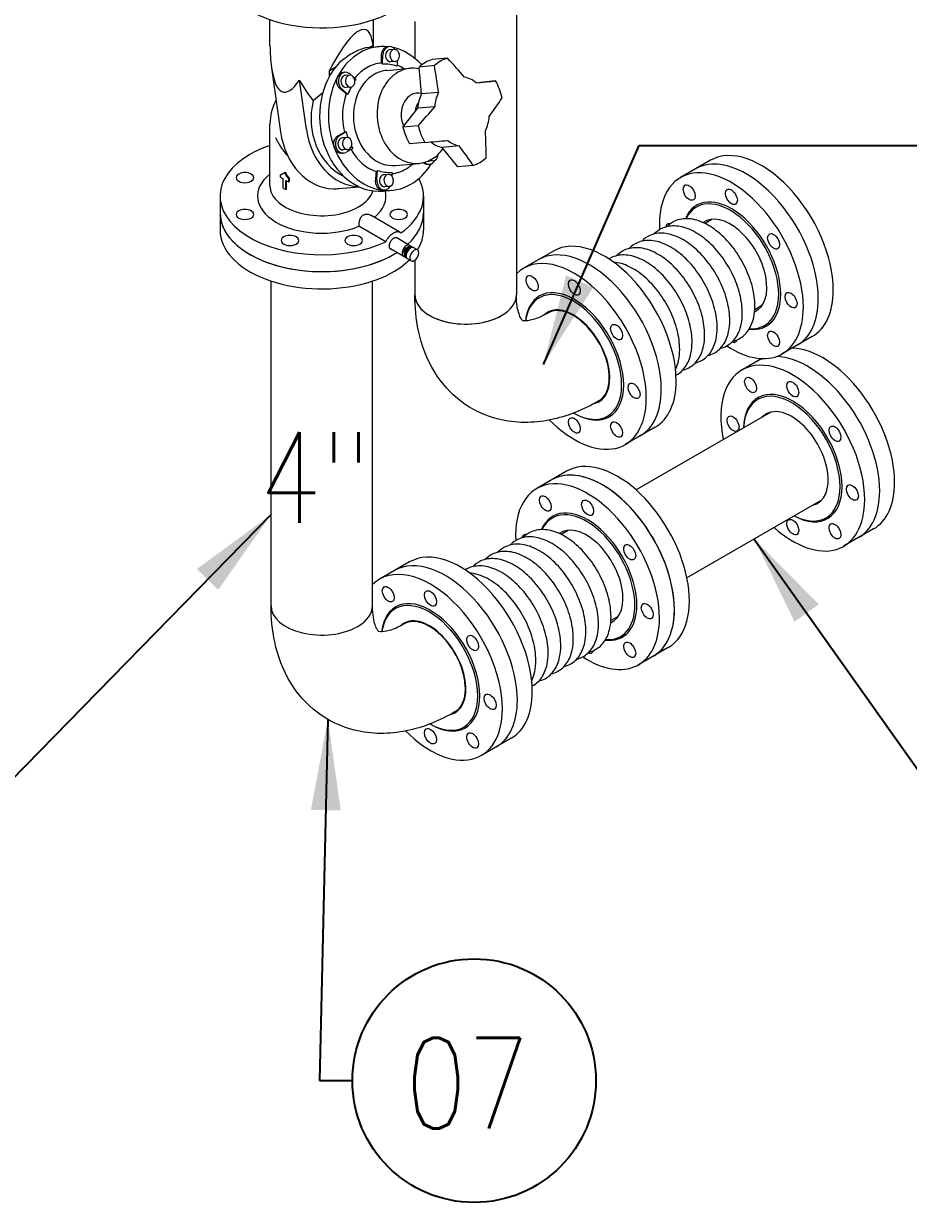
# Model space of a CAD drawing. Header units: millimetres. Extents: x -312439 to 477422, y -331570 to 212570.
# Drawn here: x 353392 to 354612, y 155207 to 156832 of the extents above; entities that cross this region are included whole.
import ezdxf

# ---------------------------------------------------------------- set-up
doc = ezdxf.new("R2010")
doc.units = ezdxf.units.MM
doc.layers.add('ARCONDTEXTO', color=4, linetype='Continuous')
doc.layers.add('TEXTO FORMATO', color=4, linetype='Continuous')
doc.styles.add('ROMAND', font='ROMAND.SHX')
doc.styles.add('ROMANS', font='romans.shx', dxfattribs={"height": 187.5})
doc.dimstyles.new('1-50 (MILIMETRO)', dxfattribs={"dimscale": 0, "dimtxt": 125, "dimasz": 125, "dimexe": 100, "dimexo": 100, "dimgap": 50, "dimtad": 0, "dimdec": 0, "dimzin": 0, "dimdsep": 46, "dimtxsty": 'ROMAND', "dimcen": -390, "dimclrd": 1, "dimclre": 1, "dimclrt": 3, "dimadec": 0, "dimazin": 0, "dimtfac": 1, "dimtdec": 0, "dimtix": 1, "dimtmove": 2, "dimatfit": 2, "dimfxl": 1, "dimtvp": 1, "dimtolj": 1, "dimtzin": 0, "dimarcsym": 0})

msp = doc.modelspace()

# ---------------------------------------------------------------- linework, layer by layer
at = {"color": 5, "linetype": 'Continuous', "lineweight": 0, "extrusion": (4.44089e-16, 0.816497, 0.57735)}
for p, q in [((354071.787, 157268.475), (354071.787, 156457.942)), ((353732.081, 156800.972), (353732.081, 156837.057)), ((353874.864, 156799.359), (353874.864, 156837.057)), ((353931.798, 156834.535), (353931.798, 156783.846)), ((353868.925, 156798.815), (353874.085, 156801.794)), ((353870.196, 156798.942), (353882.453, 156800.037)), ((353874.085, 156799.289), (353874.085, 156801.794)), ((353887.068, 156775.618), (353887.687, 156788.61)), ((353896.614, 156800.007), (353894.28, 156799.798)), ((353903.256, 156796.12), (353897.01, 156795.562)), ((353813.991, 156767.099), (353822.746, 156772.154)), ((353904.73, 156779.613), (353898.485, 156779.055)), ((353907.557, 156780.739), (353907.189, 156773.016)), ((353958.642, 156773.716), (353937.591, 156771.836)), ((353940.955, 156734.776), (353937.591, 156771.836)), ((353976.671, 156784.125), (353955.62, 156782.245)), ((353734.318, 156770.769), (353746.681, 156682.341)), ((353813.991, 156759.083), (353813.991, 156767.099)), ((353835.315, 156764.616), (353833.191, 156764.426)), ((353841.957, 156760.729), (353835.712, 156760.171)), ((353842.002, 156762.233), (353843.924, 156760.53)), ((353848.129, 156756.8), (353850.631, 156754.582)), ((353893.254, 156767.212), (353925.797, 156770.118)), ((353782.28, 156685.52), (353772.768, 156753.553)), ((353839.525, 156733.95), (353830.896, 156741.602)), ((353843.431, 156744.222), (353837.186, 156743.664)), ((354016.262, 156750.187), (354022.094, 156750.722)), ((354043.145, 156752.602), (354022.094, 156750.722)), ((353964.407, 156736.871), (353940.955, 156734.776)), ((353915.433, 156689.141), (353935.659, 156715.013)), ((353959.112, 156717.108), (353935.659, 156715.013)), ((353732.081, 156608.106), (353732.081, 156693.149)), ((353936.484, 156691.021), (353915.433, 156689.141)), ((353827.835, 156677.428), (353837.084, 156682.768)), ((353837.851, 156674.623), (353831.605, 156674.065)), ((353839.325, 156658.115), (353833.08, 156657.558)), ((353846.098, 156659.534), (353836.85, 156654.194)), ((353945.498, 156667.787), (353924.448, 156665.907)), ((353993.012, 156663.146), (353969.559, 156661.052)), ((353990.922, 156634.384), (353969.559, 156661.052)), ((353833.477, 156653.113), (353831.541, 156652.94)), ((353957.817, 156642.791), (353951.571, 156642.233)), ((354339.271, 156643.262), (354298.048, 156619.462)), ((353752.091, 156626.387), (353752.993, 156626.907)), ((353879.475, 156616.397), (353880.094, 156629.388)), ((353900.215, 156626.786), (353899.976, 156621.777)), ((353904.958, 156636.169), (353937.501, 156639.075)), ((353945.281, 156640.171), (353944.969, 156640.447)), ((353951.968, 156637.789), (353949.844, 156637.599)), ((354011.973, 156636.264), (353990.922, 156634.384)), ((353746.767, 156623.317), (353747.674, 156623.841)), ((353746.767, 156620.027), (353746.767, 156623.317)), ((353750.432, 156605.14), (353750.432, 156617.586)), ((353753.803, 156603.194), (353753.803, 156615.639)), ((353754.705, 156603.714), (353754.705, 156615.16)), ((353758.035, 156616.811), (353758.942, 156617.335)), ((353758.035, 156613.522), (353758.035, 156616.811)), ((353758.035, 156613.522), (353758.942, 156614.045)), ((353758.942, 156614.045), (353758.942, 156617.335)), ((353895.043, 156623.907), (353888.798, 156623.349)), ((353663.239, 156594.054), (353663.239, 156547.042)), ((353753.803, 156603.194), (353754.705, 156603.714)), ((353826.909, 156604.367), (353854.753, 156606.854)), ((353887.889, 156600.854), (353900.146, 156601.949)), ((353890.669, 156602.398), (353888.336, 156602.189)), ((353896.518, 156607.4), (353890.272, 156606.842)), ((353943.706, 156594.054), (353943.706, 156547.042)), ((353911.154, 156544.374), (353872.496, 156566.693)), ((354341.733, 156561.952), (354331.766, 156556.198)), ((353891.597, 156531.074), (353854.761, 156552.341)), ((353924.577, 156526.099), (353906.903, 156536.303)), ((353915.845, 156510.973), (353898.17, 156521.178)), ((353919.76, 156512.551), (353919.76, 156511.614)), ((353925.169, 156521.919), (353925.98, 156522.387)), ((353928.119, 156523.907), (353927.218, 156524.427)), ((353935.427, 156519.909), (353930.378, 156522.823)), ((354122.764, 156518.262), (354081.542, 156494.462)), ((353919.514, 156509.002), (353918.613, 156509.522)), ((353926.63, 156504.673), (353921.582, 156507.587)), ((353931.798, 156505.608), (353931.798, 156457.942)), ((353733.478, 156029.442), (353733.478, 156476.884)), ((353873.467, 156029.442), (353873.467, 156476.884)), ((354410.318, 156443.158), (354400.352, 156437.404)), ((354479.504, 156400.371), (354438.281, 156376.571)), ((354409.926, 156370.055), (354382.651, 156354.308)), ((354150.755, 156295.038), (354151.658, 156294.517)), ((354422.444, 156296.177), (354236.829, 156189.012)), ((354262.998, 156275.371), (354221.775, 156251.571)), ((354580.261, 156264.443), (354579.696, 156264.769)), ((354579.835, 156264.411), (354580.261, 156264.443)), ((354580.261, 156264.443), (354580.261, 156263.305)), ((354140.951, 156214.762), (354099.728, 156190.962)), ((354492.438, 156174.944), (354306.823, 156067.779)), ((354143.413, 156133.452), (354133.447, 156127.698)), ((354564.107, 156135.217), (354522.884, 156111.417)), ((353924.445, 156089.762), (353883.222, 156065.962)), ((354211.999, 156014.658), (354202.032, 156008.904)), ((354281.184, 155971.871), (354239.961, 155948.071)), ((353952.436, 155866.538), (353953.338, 155866.017)), ((354064.678, 155846.871), (354023.455, 155823.071))]:
    msp.add_line(p, q, dxfattribs=at)
at = {"color": 5, "linetype": 'Continuous', "lineweight": 0}
msp.add_arc((353803.473, 156693.149), 71.391, 151.937168, 180, dxfattribs=at)
for centre, major_axis, ratio, start_param, end_param in [((353803.473, 156906.743), (140.233, 0), 0.57735027, 3.14159265, 5.39189999), ((353803.473, 156633.055), (60.176, 190.253), 0.20190622, 0.21725938, 0.85478426), ((353803.473, 156633.055), (60.176, 190.253), 0.20190622, 5.8629198, 6.50044468), ((353803.473, 156729.58), (-46.463, 131.96), 0.41075435, 0.86214009, 1.11311563), ((353891.299, 156700.993), (8.846, -99.044), 0.78867513, 3.49247206, 4.01607084), ((353819.97, 156694.622), (62.833, 101.162), 0.40254267, 0.64488071, 0.88999505), ((353819.97, 156694.622), (62.833, 101.162), 0.40254267, 0.39976638, 0.64488071), ((353891.299, 156700.993), (8.846, -99.044), 0.78867513, 2.98035042, 3.49247206), ((353879.043, 156699.898), (8.846, -99.044), 0.78867513, 3.14159265, 3.24735773), ((353897.748, 156787.309), (1.134, -12.698), 0.78867513, 2.25514987, 4.53966962), ((353897.748, 156787.309), (-0.737, 8.254), 0.78867513, 0.35087941, 3.14159265), ((353897.748, 156787.309), (-0.737, 8.254), 0.78867513, 0, 0.35087941), ((353903.993, 156787.866), (-0.737, 8.254), 0.78867513, 0.35087941, 3.49247206), ((353903.993, 156787.866), (-0.737, 8.254), 0.78867513, 3.49247206, 6.63406472), ((353891.299, 156700.993), (8.846, -99.044), 0.78867513, 2.33889999, 2.89501868), ((353879.043, 156699.898), (8.846, -99.044), 0.78867513, 3.7375864, 6.28318531), ((353892.527, 156701.103), (6.808, -76.223), 0.78867513, 3.13624359, 3.49247206), ((353893.641, 156701.202), (6.646, -74.41), 0.78867513, 2.79738554, 3.14036104), ((353892.527, 156701.103), (6.808, -76.223), 0.78867513, 2.60529105, 2.78295009), ((353931.649, 156704.597), (5.852, -65.521), 0.78867513, 2.91008503, 3.49247206), ((353973.271, 156708.314), (6.805, -76.188), 0.78867513, 3.32502399, 3.65992014), ((353994.322, 156710.195), (-6.805, 76.188), 0.78867513, 0.35087941, 0.51832749), ((353687.539, 156682.725), (-41.738, 455.48), 0.61480915, 4.7750799, 4.85691043), ((353994.322, 156710.195), (-6.805, 76.188), 0.78867513, 0.18343133, 0.35087941), ((353737.74, 156711.708), (-360.346, 281.7), 0.47025443, 4.31111475, 4.39294528), ((353803.473, 156993.875), (53.231, 256.437), 0.18551729, 2.66323065, 3.53846828), ((353891.299, 156700.993), (8.846, -99.044), 0.78867513, 4.01607084, 5.06326839), ((353836.449, 156751.918), (1.134, -12.698), 0.78867513, 2.44527451, 5.58686717), ((353836.449, 156751.918), (0.737, -8.254), 0.78867513, 3.49247206, 6.28318531), ((353836.449, 156751.918), (0.737, -8.254), 0.78867513, 3.14159265, 3.49247206), ((353842.694, 156752.476), (0.737, -8.254), 0.78867513, 3.49247206, 6.63406472), ((353842.694, 156752.476), (0.737, -8.254), 0.78867513, 0.35087941, 3.49247206), ((353899.106, 156701.69), (5.852, -65.521), 0.78867513, 3.49247206, 6.28318531), ((353892.527, 156701.103), (6.808, -76.223), 0.78867513, 3.49247206, 3.83662805), ((353931.649, 156704.597), (5.852, -65.521), 0.78867513, 3.49247206, 6.63406472), ((353899.106, 156701.69), (5.852, -65.521), 0.78867513, 3.14159265, 3.49247206), ((353996.724, 156710.409), (-4.253, 47.617), 0.78867513, 5.62527737, 6.07205574), ((353803.473, 156824.511), (-46.463, 131.96), 0.41075435, 1.98835326, 2.26754973), ((353893.641, 156701.202), (6.646, -74.41), 0.78867513, 4.02586758, 4.18755859), ((353893.641, 156701.202), (6.646, -74.41), 0.78867513, 3.84458309, 3.87989113), ((353713.793, 156723.064), (455.516, 41.342), 0.00111499, 5.4386381, 5.52046863), ((353994.322, 156710.195), (-6.805, 76.188), 0.78867513, 5.06326839, 5.23071647), ((353994.322, 156710.195), (-6.805, 76.188), 0.78867513, 4.89582031, 5.06326839), ((353852.734, 156697.548), (7.202, -80.632), 0.78867513, 4.29303072, 5.86280787), ((353892.527, 156701.103), (6.808, -76.223), 0.78867513, 4.18344114, 4.89589809), ((353937.36, 156705.107), (2.756, -30.856), 0.78867513, 3.49247206, 5.14020289), ((353937.36, 156705.107), (2.756, -30.856), 0.78867513, 2.88421594, 3.49247206), ((353950.631, 156706.292), (2.098, -23.491), 0.78867513, 3.8637936, 4.46046304), ((353973.271, 156708.314), (4.253, -47.617), 0.78867513, 4.05448104, 4.50125942), ((353996.724, 156710.409), (-4.253, 47.617), 0.78867513, 0.91288839, 1.35966676), ((353738.893, 156658.372), (356.976, 285.958), 0.39604584, 5.31415768, 5.39598821), ((353695.521, 156712.515), (356.976, 285.958), 0.39604584, 5.10411779, 5.18594832), ((353994.322, 156710.195), (-6.805, 76.188), 0.78867513, 1.75422766, 1.92167574), ((353996.724, 156710.409), (-4.253, 47.617), 0.78867513, 4.05448104, 4.50125942), ((353817.135, 156694.369), (8.052, -90.155), 0.78867513, 4.77554356, 6.19954672), ((353852.734, 156697.548), (8.052, -90.155), 0.78867513, 4.77554356, 6.18845813), ((353832.343, 156665.811), (-1.134, 12.698), 0.78867513, 0.35087941, 3.49247206), ((353832.343, 156665.811), (0.737, -8.254), 0.78867513, 3.14159265, 3.49247206), ((353838.588, 156666.369), (0.737, -8.254), 0.78867513, 3.49247206, 6.63406472), ((353838.588, 156666.369), (0.737, -8.254), 0.78867513, 0.35087941, 3.49247206), ((353893.641, 156701.202), (6.646, -74.41), 0.78867513, 4.89178064, 5.00784831), ((353973.271, 156708.314), (6.805, -76.188), 0.78867513, 4.89582031, 5.23071647), ((353994.322, 156710.195), (-6.805, 76.188), 0.78867513, 1.92167574, 2.08912382), ((353746.875, 156688.162), (41.738, -455.48), 0.61480915, 1.42344736, 1.50527789), ((353803.473, 156594.054), (140.233, 0), 0.57735027, 2.10492458, 2.35619449), ((353891.299, 156700.993), (8.846, -99.044), 0.78867513, 5.06326839, 6.11046594), ((353832.343, 156665.811), (0.737, -8.254), 0.78867513, 3.49247206, 6.28318531), ((353892.527, 156701.103), (6.808, -76.223), 0.78867513, 5.23710515, 5.94309564), ((353893.641, 156701.202), (6.646, -74.41), 0.78867513, 5.18764953, 5.23475614), ((353720.622, 156647.823), (455.516, 41.342), 0.00111499, 5.22859821, 5.31042874), ((353973.271, 156708.314), (4.253, -47.617), 0.78867513, 5.62700023, 6.07205574), ((353931.649, 156704.597), (5.852, -65.521), 0.78867513, 0.35087941, 0.74178752), ((353996.724, 156710.409), (-4.253, 47.617), 0.78867513, 2.48368471, 2.93046309), ((353696.675, 156659.179), (-360.346, 281.7), 0.47025443, 4.10107486, 4.18290539), ((354409.387, 156521.817), (70.117, -121.446), 0.57735027, 0.78539816, 3.14159265), ((353803.473, 156594.054), (140.233, 0), 0.57735027, 2.35619449, 5.39189999), ((353950.834, 156650.487), (-1.134, 12.698), 0.78867513, 2.44527451, 4.02803544), ((353950.834, 156650.487), (-0.737, 8.254), 0.78867513, 2.93120014, 3.14159265), ((353957.079, 156651.044), (-0.737, 8.254), 0.78867513, 2.50826404, 3.49247206), ((353957.079, 156651.044), (-0.737, 8.254), 0.78867513, 3.49247206, 4.6519615), ((353994.322, 156710.195), (-6.805, 76.188), 0.78867513, 3.49247206, 3.65992014), ((354388.776, 156509.917), (70.117, -121.446), 0.57735027, 0.78539816, 3.14159265), ((353697.47, 156619.404), (-12.111, 0), 0.57735027, 2.35619449, 5.49778714), ((353803.473, 156656.052), (72.666, 41.926), 0.00028422, 3.81698569, 3.92685556), ((353803.473, 156656.052), (71.391, 41.191), 0.00028422, 3.8150161, 3.92685607), ((353803.473, 156656.055), (-51.391, 88.954), 0.57753972, 1.57066085, 1.68053106), ((353803.473, 156656.055), (-50.49, 87.393), 0.57753972, 1.57066136, 1.6825017), ((353893.641, 156701.202), (6.646, -74.41), 0.78867513, 5.93897819, 6.28195369), ((353892.527, 156701.103), (6.808, -76.223), 0.78867513, 0.01320384, 0.35087941), ((353892.527, 156701.103), (6.808, -76.223), 0.78867513, 0.35087941, 0.53630161), ((353891.299, 156700.993), (8.846, -99.044), 0.78867513, 0.35087941, 0.81818173), ((353994.322, 156710.195), (-6.805, 76.188), 0.78867513, 3.32502399, 3.49247206), ((354368.165, 156498.017), (70.117, -121.446), 0.57735027, 0.78539816, 3.9923619), ((353697.47, 156619.404), (-12.111, 0), 0.57735027, 5.49778714, 8.6393798), ((353803.473, 156594.054), (88.602, 0), 0.57735027, 2.50774616, 5.32971885), ((353803.473, 156646.262), (-72.666, 0), 0.57735027, 0.67555703, 0.75258659), ((353803.473, 156646.262), (-72.666, 0), 0.57735027, 0.81820974, 0.8952971), ((353889.535, 156615.096), (-1.134, 12.698), 0.78867513, 1.39807696, 4.02803544), ((353889.535, 156615.096), (0.737, -8.254), 0.78867513, 3.49247206, 6.28318531), ((353891.299, 156700.993), (8.846, -99.044), 0.78867513, 6.11046594, 6.63406472), ((353889.535, 156615.096), (0.737, -8.254), 0.78867513, 3.14159265, 3.49247206), ((353895.781, 156615.653), (0.737, -8.254), 0.78867513, 3.49247206, 6.63406472), ((353895.781, 156615.653), (0.737, -8.254), 0.78867513, 0.35087941, 3.49247206), ((353803.473, 156594.054), (140.233, 0), 0.57735027, 5.6036743, 6.58518867), ((353803.473, 156608.106), (71.391, 0), 0.57735027, 3.14159265, 5.49778714), ((353803.473, 156633.817), (-72.666, 0), 0.57735027, 0.75258659, 0.81820974), ((353803.473, 156608.106), (71.391, 0), 0.57735027, 5.49778714, 6.11465983), ((353803.473, 156594.054), (88.602, 0), 0.57735027, 5.67130388, 6.42238341), ((354368.165, 156498.017), (48.071, -83.262), 0.57735027, 0.78539816, 3.55968323), ((354366.779, 156497.217), (47.091, -81.565), 0.57735027, 0.78539816, 3.52200324), ((353803.473, 156570.842), (-140.233, 0), 0.57735027, 0, 1.96273642), ((353803.473, 156570.842), (140.233, 0), 0.57735027, 3.14159265, 5.49778714), ((353697.47, 156568.704), (-12.111, 0), 0.57735027, 5.49778714, 8.6393798), ((353697.47, 156568.704), (-12.111, 0), 0.57735027, 2.35619449, 5.49778714), ((353909.475, 156568.704), (-12.111, 0), 0.57735027, 5.49778714, 8.6393798), ((353909.475, 156568.704), (-12.111, 0), 0.57735027, 2.35619449, 5.49778714), ((353803.473, 156570.842), (-140.233, 0), 0.57735027, 2.57789119, 3.14159265), ((353803.473, 156570.842), (140.233, 0), 0.57735027, 5.71948385, 6.28318531), ((354366.779, 156497.217), (35.518, -61.518), 0.57735027, 6.2237155, 9.48424777), ((353803.473, 156547.042), (140.233, 0), 0.57735027, 3.14159265, 5.10432908), ((353803.473, 156547.042), (140.233, 0), 0.57735027, 5.94045556, 6.28318531), ((354285.892, 156545.517), (5.818, -10.076), 0.57735027, 2.60384907, 3.80810869), ((353759.565, 156532.853), (-12.111, 0), 0.57735027, 5.49778714, 8.6393798), ((353759.565, 156532.853), (-12.111, 0), 0.57735027, 2.35619449, 5.49778714), ((353847.38, 156532.853), (-12.111, 0), 0.57735027, 5.49778714, 8.6393798), ((353847.38, 156532.853), (-12.111, 0), 0.57735027, 2.35619449, 5.49778714), ((354192.881, 156396.817), (70.117, -121.446), 0.57735027, 0.78539816, 3.14159265), ((353803.473, 156570.842), (-140.233, 0), 0.57735027, 1.96273642, 2.39995971), ((353803.473, 156570.842), (140.233, 0), 0.57735027, 5.49778714, 5.54155236), ((353920.211, 156518.536), (4.366, 7.563), 0.57735027, 0.78539816, 3.48116086), ((353922.915, 156516.975), (4.303, 7.452), 0.57735027, 0.78539816, 3.14159265), ((353920.211, 156518.536), (2.55, 4.416), 0.57735027, 0.78539816, 2.79397022), ((353923.817, 156516.454), (4.303, 7.452), 0.57735027, 0.78539816, 3.34982476), ((353923.817, 156516.454), (3.825, 6.624), 0.57735027, 0.78539816, 3.13938294), ((353925.98, 156515.205), (4.398, 7.618), 0.57735027, 0.78539816, 3.14159265), ((353925.169, 156515.674), (3.825, 6.624), 0.57735027, 0.78539816, 2.35619449), ((353920.211, 156518.536), (4.366, 7.563), 0.57735027, 5.9436171, 7.06858347), ((353920.211, 156518.536), (2.55, 4.416), 0.57735027, 0.34762244, 0.78539816), ((353922.915, 156516.975), (4.303, 7.452), 0.57735027, 0, 0.78539816), ((353923.817, 156516.454), (4.303, 7.452), 0.57735027, 6.0749532, 7.06858347), ((353923.817, 156516.454), (3.825, 6.624), 0.57735027, 0.00220971, 0.78539816), ((353931.028, 156512.291), (4.398, 7.618), 0.57735027, 0.78539816, 3.92699082), ((353925.98, 156515.205), (4.398, 7.618), 0.57735027, 0, 0.78539816), ((353931.028, 156512.291), (4.398, 7.618), 0.57735027, 3.92699082, 7.06858347), ((354151.658, 156373.017), (70.117, -121.446), 0.57735027, 0.78539816, 3.29268293), ((354172.27, 156384.917), (70.117, -121.446), 0.57735027, 0.78539816, 3.14159265), ((353803.473, 156547.042), (140.233, 0), 0.57735027, 5.10432908, 5.75146798), ((354151.658, 156373.017), (48.071, -83.262), 0.57735027, 0.78539816, 3.79884436), ((354150.273, 156372.217), (47.091, -81.565), 0.57735027, 0.78539816, 3.77336116), ((354409.387, 156521.817), (70.117, -121.446), 0.57735027, 0, 0.78539816), ((354001.792, 156457.942), (69.994, 0), 0.57735027, 3.14159265, 5.49778714), ((354001.792, 156457.942), (-69.994, 0), 0.57735027, 0, 3.14159265), ((354001.792, 156457.942), (69.994, 0), 0.57735027, 5.49778714, 6.28318531), ((354368.165, 156498.017), (48.071, -83.262), 0.57735027, 5.86509473, 7.06858347), ((354366.779, 156497.217), (47.091, -81.565), 0.57735027, 5.90277472, 7.06858347), ((354388.776, 156509.917), (70.117, -121.446), 0.57735027, 0, 0.78539816), ((354150.273, 156372.217), (35.518, -61.518), 0.57735027, 6.10360239, 9.5816852), ((354150.273, 156372.217), (34.997, -60.617), 0.57735027, 0.78539816, 3.14159265), ((354172.27, 156384.917), (35.518, -61.518), 0.57735027, 3.4564323, 3.48123897), ((354172.27, 156384.917), (34.293, -59.397), 0.57735027, 3.40881303, 3.43412722), ((354172.27, 156384.917), (30.619, -53.033), 0.57735027, 3.26055564, 3.28804618), ((354368.165, 156498.017), (70.117, -121.446), 0.57735027, 5.43241606, 7.06858347), ((354368.165, 156403.017), (-5.818, 10.076), 0.57735027, 2.47507662, 3.14159265), ((354368.165, 156403.017), (-5.818, 10.076), 0.57735027, 3.14159265, 3.67933624), ((354493.991, 156256.663), (70.117, -121.446), 0.57735027, 0.78539816, 2.7909146), ((354452.768, 156232.863), (70.117, -121.446), 0.57735027, 0.78539816, 4.18979838), ((354473.379, 156244.763), (70.117, -121.446), 0.57735027, 3.02822808, 3.14159265), ((354473.379, 156244.763), (70.117, -121.446), 0.57735027, 0.78539816, 2.81010391), ((354150.273, 156372.217), (47.091, -81.565), 0.57735027, 5.50507044, 7.06858347), ((354151.658, 156373.017), (48.071, -83.262), 0.57735027, 5.49778714, 7.06858347), ((354150.273, 156372.217), (34.997, -60.617), 0.57735027, 0, 0.78539816), ((354192.881, 156396.817), (70.117, -121.446), 0.57735027, 0, 0.78539816), ((354452.768, 156232.863), (48.071, -83.262), 0.57735027, 0.78539816, 3.89695165), ((354172.27, 156384.917), (35.518, -61.518), 0.57735027, 5.94353899, 5.96834566), ((354172.27, 156384.917), (34.293, -59.397), 0.57735027, 5.99065074, 6.01596493), ((354172.27, 156384.917), (30.619, -53.033), 0.57735027, 6.13673178, 6.16422232), ((354172.27, 156384.917), (70.117, -121.446), 0.57735027, 0, 0.78539816), ((354451.382, 156232.063), (47.091, -81.565), 0.57735027, 0.78539816, 3.8745889), ((354151.658, 156373.017), (70.117, -121.446), 0.57735027, 5.14508937, 7.06858347), ((354451.382, 156232.063), (35.518, -61.518), 0.57735027, 6.11177289, 9.59619038), ((354211.068, 156093.317), (-70.117, 121.446), 0.57735027, 3.14159265, 6.28318531), ((354190.456, 156081.417), (-70.117, 121.446), 0.57735027, 3.14159265, 6.28318531), ((354190.456, 156081.417), (70.117, -121.446), 0.57735027, 0.78539816, 3.14159265), ((354169.845, 156069.517), (70.117, -121.446), 0.57735027, 0.78539816, 3.9923619), ((354452.768, 156232.863), (48.071, -83.262), 0.57735027, 5.52782631, 7.06858347), ((354451.382, 156232.063), (47.091, -81.565), 0.57735027, 5.55018906, 7.06858347), ((354473.379, 156244.763), (70.117, -121.446), 0.57735027, 0, 0.78539816), ((354493.991, 156256.663), (70.117, -121.446), 0.57735027, 0, 0.78539816), ((354452.768, 156232.863), (70.117, -121.446), 0.57735027, 5.23497958, 7.06858347), ((354169.845, 156069.517), (48.071, -83.262), 0.57735027, 0.78539816, 3.55968323), ((354168.459, 156068.717), (47.091, -81.565), 0.57735027, 0.78539816, 3.52200324), ((354168.459, 156068.717), (35.518, -61.518), 0.57735027, 6.2237155, 9.48424777), ((354087.572, 156117.017), (5.818, -10.076), 0.57735027, 2.60384907, 3.80810869), ((353994.561, 155968.317), (70.117, -121.446), 0.57735027, 0.78539816, 3.14159265), ((353973.95, 155956.417), (70.117, -121.446), 0.57735027, 0.78539816, 3.14159265), ((353953.338, 155944.517), (70.117, -121.446), 0.57735027, 0.78539816, 3.29268293), ((353953.338, 155944.517), (48.071, -83.262), 0.57735027, 0.78539816, 3.79884436), ((353951.953, 155943.717), (47.091, -81.565), 0.57735027, 0.78539816, 3.77336116), ((353803.473, 156029.442), (69.994, 0), 0.57735027, 3.14159265, 5.49778714), ((353803.473, 156029.442), (69.994, 0), 0.57735027, 5.49778714, 6.28318531), ((354169.845, 156069.517), (48.071, -83.262), 0.57735027, 5.86509473, 7.06858347), ((354168.459, 156068.717), (47.091, -81.565), 0.57735027, 5.90277472, 7.06858347), ((354190.456, 156081.417), (70.117, -121.446), 0.57735027, 0, 0.78539816), ((353951.953, 155943.717), (35.518, -61.518), 0.57735027, 6.10360239, 9.5816852), ((353951.953, 155943.717), (34.997, -60.617), 0.57735027, 0.78539816, 3.14159265), ((353973.95, 155956.417), (35.518, -61.518), 0.57735027, 3.4564323, 3.48123897), ((353973.95, 155956.417), (34.293, -59.397), 0.57735027, 3.40881303, 3.43412722), ((354169.845, 156069.517), (70.117, -121.446), 0.57735027, 5.43241606, 7.06858347), ((353973.95, 155956.417), (30.619, -53.033), 0.57735027, 3.26055564, 3.28804618), ((354169.845, 155974.517), (-5.818, 10.076), 0.57735027, 2.47507662, 3.14159265), ((354169.845, 155974.517), (-5.818, 10.076), 0.57735027, 3.14159265, 3.67933624), ((353951.953, 155943.717), (34.997, -60.617), 0.57735027, 0, 0.78539816), ((353994.561, 155968.317), (70.117, -121.446), 0.57735027, 0, 0.78539816), ((353951.953, 155943.717), (47.091, -81.565), 0.57735027, 5.50507044, 7.06858347), ((353953.338, 155944.517), (48.071, -83.262), 0.57735027, 5.49778714, 7.06858347), ((353973.95, 155956.417), (30.619, -53.033), 0.57735027, 6.13673178, 6.16422232), ((353973.95, 155956.417), (70.117, -121.446), 0.57735027, 0, 0.78539816), ((353953.338, 155944.517), (70.117, -121.446), 0.57735027, 5.14508937, 7.06858347), ((353973.95, 155956.417), (35.518, -61.518), 0.57735027, 5.94353899, 5.96834566), ((353973.95, 155956.417), (34.293, -59.397), 0.57735027, 5.99065074, 6.01596493)]:
    msp.add_ellipse(centre, major_axis=major_axis, ratio=ratio, start_param=start_param, end_param=end_param, dxfattribs=at)
for centre, major_axis in [((354309.989, 156598.779), (5.818, -10.076)), ((354368.165, 156593.017), (5.818, -10.076)), ((354426.34, 156531.604), (-5.818, 10.076)), ((354093.483, 156473.779), (5.818, -10.076)), ((354151.658, 156468.017), (5.818, -10.076)), ((354450.437, 156450.517), (-5.818, 10.076)), ((354209.834, 156406.604), (-5.818, 10.076)), ((354426.34, 156397.254), (-5.818, 10.076)), ((354233.931, 156325.517), (-5.818, 10.076)), ((354394.592, 156333.625), (5.818, -10.076)), ((354452.768, 156327.863), (5.818, -10.076)), ((354151.658, 156278.017), (-5.818, 10.076)), ((354209.834, 156272.254), (-5.818, 10.076)), ((354370.495, 156280.363), (5.818, -10.076)), ((354510.943, 156266.45), (-5.818, 10.076)), ((354535.04, 156185.363), (-5.818, 10.076)), ((354111.669, 156170.279), (5.818, -10.076)), ((354169.845, 156164.517), (5.818, -10.076)), ((354452.768, 156137.863), (-5.818, 10.076)), ((354510.943, 156132.1), (-5.818, 10.076)), ((354228.02, 156103.104), (-5.818, 10.076)), ((353895.163, 156045.279), (5.818, -10.076)), ((353953.338, 156039.517), (5.818, -10.076)), ((354252.117, 156022.017), (-5.818, 10.076)), ((354011.514, 155978.104), (-5.818, 10.076)), ((354228.02, 155968.754), (-5.818, 10.076)), ((354035.611, 155897.017), (-5.818, 10.076)), ((353953.338, 155849.517), (-5.818, 10.076)), ((354011.514, 155843.754), (-5.818, 10.076))]:
    msp.add_ellipse(centre, major_axis=major_axis, ratio=0.57735027, dxfattribs=at)
for points, knots in [([(353885.978, 156788.457), (353885.973, 156789.288), (353886.034, 156790.097), (353886.22, 156791.279), (353886.298, 156791.668), (353886.486, 156792.434), (353886.597, 156792.813), (353886.972, 156793.908), (353887.279, 156794.592), (353888.005, 156795.868), (353888.429, 156796.463), (353889.356, 156797.507), (353889.862, 156797.964), (353890.687, 156798.55), (353890.973, 156798.728), (353891.555, 156799.043), (353892.149, 156799.318), (353892.767, 156799.516), (353893.398, 156799.675), (353893.721, 156799.735), (353894.125, 156799.783), (353894.202, 156799.791), (353894.28, 156799.798)], [0.0000003958, 0.0000003958, 0.0000003958, 0.0000003958, 0.0019581487, 0.0019581487, 0.0029370251, 0.0029370251, 0.0039159015, 0.0039159015, 0.0058736544, 0.0058736544, 0.0078314072, 0.0078314072, 0.0097891601, 0.0097891601, 0.0107680365, 0.0107680365, 0.0117469129, 0.0127257894, 0.0127257894, 0.0137046658, 0.0137046658, 0.0139385432, 0.0139385432, 0.0139385432, 0.0139385432]), ([(353829.187, 156741.449), (353828.592, 156741.933), (353828.04, 156742.478), (353827.274, 156743.385), (353827.029, 156743.704), (353826.564, 156744.367), (353826.346, 156744.709), (353825.736, 156745.763), (353825.385, 156746.504), (353824.947, 156747.676), (353824.816, 156748.077), (353824.589, 156748.88), (353824.396, 156749.69), (353824.268, 156750.513), (353824.174, 156751.342), (353824.143, 156751.763), (353824.104, 156753.017), (353824.146, 156753.839), (353824.31, 156755.051), (353824.382, 156755.451), (353824.56, 156756.245), (353824.666, 156756.636), (353825.028, 156757.772), (353825.331, 156758.489), (353825.696, 156759.167)], [0.00058138, 0.00058138, 0.00058138, 0.00058138, 0.002539611, 0.002539611, 0.0035187265, 0.0035187265, 0.0044978419, 0.0044978419, 0.0064560729, 0.0064560729, 0.0074351884, 0.0074351884, 0.0084143038, 0.0093934193, 0.0093934193, 0.0103725348, 0.0103725348, 0.0123307657, 0.0123307657, 0.0133098812, 0.0133098812, 0.0142889967, 0.0142889967, 0.0162472276, 0.0162472276, 0.0162472276, 0.0162472276]), ([(353825.696, 156759.167), (353825.878, 156759.505), (353826.077, 156759.835), (353826.499, 156760.462), (353826.722, 156760.759), (353827.427, 156761.607), (353827.944, 156762.112), (353829.078, 156762.996), (353829.677, 156763.361), (353830.618, 156763.797), (353830.939, 156763.924), (353831.596, 156764.138), (353831.933, 156764.227), (353832.576, 156764.355), (353832.882, 156764.399), (353833.191, 156764.426)], [0.01624722761, 0.01624722761, 0.01624722761, 0.01624722761, 0.01722496292, 0.01722496292, 0.01820269822, 0.01820269822, 0.02015816883, 0.02015816883, 0.02211363944, 0.02211363944, 0.02309137474, 0.02309137474, 0.02406911004, 0.02406911004, 0.02495144304, 0.02495144304, 0.02495144304, 0.02495144304]), ([(353804.818, 156736.556), (353804.043, 156735.887), (353803.272, 156735.221), (353798.811, 156731.356), (353795.229, 156728.228), (353791.719, 156725.192)], [0.0322987558, 0.0322987558, 0.0322987558, 0.0322987558, 0.0349277719, 0.0349277719, 0.047621342, 0.047621342, 0.047621342, 0.047621342]), ([(353756.681, 156649.296), (353754.772, 156651.468), (353752.948, 156653.707), (353750.671, 156656.73), (353750.139, 156657.455), (353749.095, 156658.913), (353748.584, 156659.645), (353747.082, 156661.854), (353746.122, 156663.342), (353744.288, 156666.348), (353743.413, 156667.866), (353742.164, 156670.166), (353741.758, 156670.937), (353741.166, 156672.098), (353740.874, 156672.681), (353740.588, 156673.265), (353740.398, 156673.655), (353740.304, 156673.852), (353740.212, 156674.046)], [0.0565744097, 0.0565744097, 0.0565744097, 0.0565744097, 0.0634639353, 0.0634639353, 0.0656099802, 0.0656099802, 0.0677560251, 0.0677560251, 0.072048115, 0.072048115, 0.0763402048, 0.0763402048, 0.0784862497, 0.0784862497, 0.0795592722, 0.0800957834, 0.0800957834, 0.0806322947, 0.0806322947, 0.0806322947, 0.0806322947]), ([(353820.986, 156660.397), (353820.839, 156660.777), (353820.707, 156661.165), (353820.473, 156661.961), (353820.373, 156662.367), (353820.123, 156663.587), (353820.024, 156664.411), (353819.977, 156665.664), (353819.978, 156666.087), (353820.016, 156666.923), (353820.051, 156667.337), (353820.208, 156668.567), (353820.379, 156669.371), (353820.858, 156670.945), (353821.159, 156671.692), (353821.697, 156672.749), (353821.891, 156673.091), (353822.309, 156673.754), (353822.535, 156674.075), (353823.242, 156674.989), (353823.758, 156675.536), (353824.879, 156676.505), (353825.488, 156676.928), (353826.126, 156677.275)], [0.0156622181, 0.0156622181, 0.0156622181, 0.0156622181, 0.0166401895, 0.0166401895, 0.0176181608, 0.0176181608, 0.0195741034, 0.0195741034, 0.0205520747, 0.0205520747, 0.021530046, 0.021530046, 0.0234859886, 0.0234859886, 0.0254419312, 0.0254419312, 0.0264199025, 0.0264199025, 0.0273978738, 0.0273978738, 0.0293538164, 0.0293538164, 0.031309759, 0.031309759, 0.031309759, 0.031309759]), ([(353831.541, 156652.94), (353831.394, 156652.927), (353831.246, 156652.918), (353830.402, 156652.884), (353829.71, 156652.939), (353828.335, 156653.209), (353827.649, 156653.428), (353826.343, 156654.014), (353825.718, 156654.381), (353824.82, 156655.045), (353824.527, 156655.286), (353823.969, 156655.795), (353823.434, 156656.334), (353822.945, 156656.932), (353822.48, 156657.56), (353822.257, 156657.891), (353821.635, 156658.916), (353821.28, 156659.638), (353820.986, 156660.397)], [0.0035035328, 0.0035035328, 0.0035035328, 0.0035035328, 0.003915703, 0.003915703, 0.0058734555, 0.0058734555, 0.007831208, 0.007831208, 0.0097889606, 0.0097889606, 0.0107678368, 0.0107678368, 0.0117467131, 0.0127255894, 0.0127255894, 0.0137044656, 0.0137044656, 0.0156622181, 0.0156622181, 0.0156622181, 0.0156622181]), ([(353949.844, 156637.599), (353949.504, 156637.568), (353949.162, 156637.562), (353948.188, 156637.615), (353947.569, 156637.731), (353946.661, 156638.023), (353946.362, 156638.14), (353945.77, 156638.415), (353945.476, 156638.573), (353944.622, 156639.1), (353944.082, 156639.523), (353943.572, 156640.018)], [0.02580996149, 0.02580996149, 0.02580996149, 0.02580996149, 0.0268783058, 0.0268783058, 0.02883450558, 0.02883450558, 0.02981260547, 0.02981260547, 0.03079070536, 0.03079070536, 0.03274690513, 0.03274690513, 0.03274690513, 0.03274690513]), ([(353886.589, 156602.224), (353886.261, 156602.266), (353885.933, 156602.329), (353885.281, 156602.497), (353884.958, 156602.601), (353884.012, 156602.971), (353883.407, 156603.293), (353882.538, 156603.891), (353882.254, 156604.11), (353881.708, 156604.58), (353881.447, 156604.831), (353880.695, 156605.629), (353880.237, 156606.221), (353879.413, 156607.53), (353879.059, 156608.228), (353878.613, 156609.331), (353878.479, 156609.709), (353878.24, 156610.484), (353878.135, 156610.883), (353877.871, 156612.087), (353877.759, 156612.903), (353877.664, 156614.563), (353877.682, 156615.412), (353877.766, 156616.244)], [0.0156624186, 0.0156624186, 0.0156624186, 0.0156624186, 0.0166406399, 0.0166406399, 0.0176188611, 0.0176188611, 0.0195753035, 0.0195753035, 0.0205535247, 0.0205535247, 0.021531746, 0.021531746, 0.0234881884, 0.0234881884, 0.0254446308, 0.0254446308, 0.0264228521, 0.0264228521, 0.0274010733, 0.0274010733, 0.0293575157, 0.0293575157, 0.0313139582, 0.0313139582, 0.0313139582, 0.0313139582]), ([(353860.535, 156567.563), (353859.974, 156567.239), (353859.447, 156566.859), (353858.706, 156566.204), (353858.468, 156565.972), (353858.008, 156565.48), (353857.787, 156565.22), (353857.16, 156564.412), (353856.788, 156563.833), (353856.293, 156562.906), (353856.139, 156562.588), (353855.852, 156561.933), (353855.72, 156561.596), (353855.359, 156560.574), (353855.165, 156559.871), (353854.863, 156558.426), (353854.755, 156557.682), (353854.556, 156555.42), (353854.588, 156553.889), (353854.761, 156552.341)], [0.0148669179, 0.0148669179, 0.0148669179, 0.0148669179, 0.0167201332, 0.0167201332, 0.0176467408, 0.0176467408, 0.0185733484, 0.0185733484, 0.0204265637, 0.0204265637, 0.0213531713, 0.0213531713, 0.0222797789, 0.0222797789, 0.0241329942, 0.0241329942, 0.0259862094, 0.0259862094, 0.0296926399, 0.0296926399, 0.0296926399, 0.0296926399]), ([(353872.496, 156566.693), (353872.349, 156566.778), (353872.202, 156566.861), (353871.737, 156567.114), (353871.416, 156567.277), (353870.77, 156567.582), (353870.442, 156567.725), (353869.455, 156568.117), (353868.796, 156568.329), (353867.476, 156568.647), (353866.814, 156568.754), (353865.818, 156568.826), (353865.484, 156568.835), (353864.828, 156568.822), (353864.504, 156568.8), (353863.543, 156568.689), (353862.917, 156568.553), (353861.697, 156568.155), (353861.097, 156567.887), (353860.535, 156567.563)], [0.0032824913, 0.0032824913, 0.0032824913, 0.0032824913, 0.0037169524, 0.0037169524, 0.0046461162, 0.0046461162, 0.00557528, 0.00557528, 0.0074336076, 0.0074336076, 0.0092919352, 0.0092919352, 0.010221099, 0.010221099, 0.0111502628, 0.0111502628, 0.0130085903, 0.0130085903, 0.0148669179, 0.0148669179, 0.0148669179, 0.0148669179]), ([(354400.515, 156442.652), (354400.515, 156451.02), (354399.31, 156459.94), (354394.714, 156478.031), (354391.328, 156487.197), (354382.75, 156504.877), (354377.569, 156513.389), (354365.902, 156528.968), (354359.418, 156536.03), (354345.712, 156548.017), (354338.489, 156552.932), (354323.937, 156560.009), (354316.6, 156562.178), (354302.803, 156563.238), (354296.302, 156562.267), (354286.258, 156557.855), (354282.408, 156555.141), (354279.155, 156551.74)], [0, 0, 0, 0, 0.33115718, 0.33115718, 0.66127893, 0.66127893, 0.98996292, 0.98996292, 1.3188617, 1.3188617, 1.6494604, 1.6494604, 1.97984251, 1.97984251, 2.29269857, 2.29269857, 2.52313384, 2.52313384, 2.52313384, 2.52313384]), ([(353902.633, 156543.258), (353902.891, 156543.407), (353903.151, 156543.549), (353903.664, 156543.813), (353903.918, 156543.935), (353904.671, 156544.275), (353905.164, 156544.464), (353906.129, 156544.77), (353906.601, 156544.885), (353907.527, 156545.04), (353907.97, 156545.077), (353908.821, 156545.073), (353909.228, 156545.032), (353909.812, 156544.912), (353910.002, 156544.862), (353910.374, 156544.742), (353910.556, 156544.671), (353911.433, 156544.272), (353912.04, 156543.802), (353912.557, 156543.175)], [0.0136731617, 0.0136731617, 0.0136731617, 0.0136731617, 0.0145264761, 0.0145264761, 0.0153797904, 0.0153797904, 0.0170864192, 0.0170864192, 0.0187930479, 0.0187930479, 0.0204996767, 0.0204996767, 0.0222063054, 0.0222063054, 0.0230596198, 0.0230596198, 0.0239129342, 0.0239129342, 0.0273261917, 0.0273261917, 0.0273261917, 0.0273261917]), ([(354383.194, 156432.652), (354383.194, 156441.02), (354381.99, 156449.94), (354377.394, 156468.031), (354374.007, 156477.197), (354365.43, 156494.877), (354360.248, 156503.389), (354348.581, 156518.968), (354342.098, 156526.03), (354328.392, 156538.017), (354321.168, 156542.932), (354306.616, 156550.009), (354299.28, 156552.178), (354285.482, 156553.238), (354278.981, 156552.267), (354268.937, 156547.855), (354265.087, 156545.141), (354261.834, 156541.74)], [0, 0, 0, 0, 0.33115718, 0.33115718, 0.66127893, 0.66127893, 0.98996292, 0.98996292, 1.3188617, 1.3188617, 1.6494604, 1.6494604, 1.97984251, 1.97984251, 2.29269857, 2.29269857, 2.52313384, 2.52313384, 2.52313384, 2.52313384]), ([(353891.597, 156531.074), (353892.238, 156532.37), (353892.977, 156533.615), (353894.012, 156535.113), (353894.224, 156535.41), (353894.661, 156535.998), (353894.885, 156536.29), (353895.567, 156537.145), (353896.035, 156537.692), (353896.994, 156538.74), (353897.486, 156539.242), (353898.493, 156540.201), (353899.011, 156540.66), (353900.56, 156541.935), (353901.596, 156542.659), (353902.633, 156543.258)], [0, 0, 0, 0, 0.0034182904, 0.0034182904, 0.004272863, 0.004272863, 0.0051274356, 0.0051274356, 0.0068365808, 0.0068365808, 0.0085457261, 0.0085457261, 0.0102548713, 0.0102548713, 0.0136731617, 0.0136731617, 0.0136731617, 0.0136731617]), ([(353902.633, 156535.815), (353902.224, 156535.58), (353901.821, 156535.303), (353901.221, 156534.829), (353901.023, 156534.662), (353900.628, 156534.306), (353900.431, 156534.117), (353899.857, 156533.533), (353899.491, 156533.115), (353898.797, 156532.223), (353898.466, 156531.746), (353897.872, 156530.774), (353897.604, 156530.275), (353897.248, 156529.505), (353897.137, 156529.245), (353896.936, 156528.729), (353896.754, 156528.215), (353896.61, 156527.704), (353896.486, 156527.193), (353896.433, 156526.938), (353896.307, 156526.183), (353896.265, 156525.699), (353896.265, 156524.768), (353896.308, 156524.317), (353896.475, 156523.488), (353896.599, 156523.107), (353896.844, 156522.586), (353896.937, 156522.42), (353897.138, 156522.111), (353897.248, 156521.968), (353897.6, 156521.572), (353897.868, 156521.352), (353898.169, 156521.178), (353898.17, 156521.178), (353898.17, 156521.178)], [0, 0, 0, 0, 0.0013388378, 0.0013388378, 0.0020082567, 0.0020082567, 0.0026776756, 0.0026776756, 0.0040165134, 0.0040165134, 0.0053553513, 0.0053553513, 0.0066941891, 0.0066941891, 0.007363608, 0.007363608, 0.0080330269, 0.0087024458, 0.0087024458, 0.0093718647, 0.0093718647, 0.0107107025, 0.0107107025, 0.0120495403, 0.0120495403, 0.0133883781, 0.0133883781, 0.014057797, 0.014057797, 0.014727216, 0.014727216, 0.0160660538, 0.0160660538, 0.0160674774, 0.0160674774, 0.0160674774, 0.0160674774]), ([(353906.903, 156536.303), (353906.631, 156536.46), (353906.334, 156536.568), (353905.848, 156536.657), (353905.678, 156536.674), (353905.332, 156536.683), (353905.155, 156536.674), (353904.611, 156536.612), (353904.231, 156536.521), (353903.442, 156536.239), (353903.041, 156536.051), (353902.633, 156535.815)], [0.03748859833, 0.03748859833, 0.03748859833, 0.03748859833, 0.0388223089, 0.0388223089, 0.03949157444, 0.03949157444, 0.04016083997, 0.04016083997, 0.04149937104, 0.04149937104, 0.0428379021, 0.0428379021, 0.0428379021, 0.0428379021]), ([(354348.553, 156412.652), (354348.553, 156421.02), (354347.349, 156429.94), (354342.753, 156448.031), (354339.366, 156457.197), (354330.789, 156474.877), (354325.607, 156483.389), (354313.94, 156498.968), (354307.457, 156506.03), (354293.751, 156518.017), (354286.527, 156522.932), (354271.975, 156530.009), (354264.639, 156532.178), (354250.841, 156533.238), (354244.34, 156532.267), (354234.296, 156527.855), (354230.446, 156525.141), (354227.193, 156521.74)], [0, 0, 0, 0, 0.33115718, 0.33115718, 0.66127893, 0.66127893, 0.98996292, 0.98996292, 1.3188617, 1.3188617, 1.6494604, 1.6494604, 1.97984251, 1.97984251, 2.29269857, 2.29269857, 2.52313384, 2.52313384, 2.52313384, 2.52313384]), ([(354365.874, 156422.652), (354365.874, 156431.02), (354364.669, 156439.94), (354360.073, 156458.031), (354356.687, 156467.197), (354348.109, 156484.877), (354342.928, 156493.389), (354331.261, 156508.968), (354324.777, 156516.03), (354311.071, 156528.017), (354303.848, 156532.932), (354289.296, 156540.009), (354281.959, 156542.178), (354268.162, 156543.238), (354261.661, 156542.267), (354251.617, 156537.855), (354247.767, 156535.141), (354244.514, 156531.74)], [0, 0, 0, 0, 0.33115718, 0.33115718, 0.66127893, 0.66127893, 0.98996292, 0.98996292, 1.3188617, 1.3188617, 1.6494604, 1.6494604, 1.97984251, 1.97984251, 2.29269857, 2.29269857, 2.52313384, 2.52313384, 2.52313384, 2.52313384]), ([(354313.912, 156392.652), (354313.912, 156401.02), (354312.708, 156409.94), (354308.112, 156428.031), (354304.725, 156437.197), (354296.148, 156454.877), (354290.966, 156463.389), (354279.299, 156478.968), (354272.816, 156486.03), (354259.11, 156498.017), (354251.886, 156502.932), (354237.334, 156510.009), (354229.997, 156512.178), (354216.2, 156513.238), (354209.699, 156512.267), (354202.344, 156509.036), (354200.827, 156508.233), (354199.376, 156507.321)], [0, 0, 0, 0, 0.33115718, 0.33115718, 0.66127893, 0.66127893, 0.98996292, 0.98996292, 1.3188617, 1.3188617, 1.6494604, 1.6494604, 1.97984251, 1.97984251, 2.29269857, 2.29269857, 2.37770372, 2.37770372, 2.37770372, 2.37770372]), ([(354331.233, 156402.652), (354331.233, 156411.02), (354330.028, 156419.94), (354325.432, 156438.031), (354322.045, 156447.197), (354313.468, 156464.877), (354308.287, 156473.389), (354296.62, 156488.968), (354290.136, 156496.03), (354276.43, 156508.017), (354269.207, 156512.932), (354254.655, 156520.009), (354247.318, 156522.178), (354233.521, 156523.238), (354227.02, 156522.267), (354216.976, 156517.855), (354213.126, 156515.141), (354209.873, 156511.74)], [0, 0, 0, 0, 0.33115718, 0.33115718, 0.66127893, 0.66127893, 0.98996292, 0.98996292, 1.3188617, 1.3188617, 1.6494604, 1.6494604, 1.97984251, 1.97984251, 2.29269857, 2.29269857, 2.52313384, 2.52313384, 2.52313384, 2.52313384]), ([(354296.841, 156382.712), (354296.841, 156391.1), (354295.633, 156400.039), (354291.025, 156418.163), (354287.63, 156427.345), (354279.034, 156445.052), (354273.842, 156453.576), (354262.151, 156469.173), (354255.654, 156476.243), (354241.918, 156488.241), (354234.677, 156493.16), (354220.129, 156500.215), (354212.814, 156502.377), (354205.741, 156502.925)], [0, 0, 0, 0, 0.33140217, 0.33140217, 0.66175647, 0.66175647, 0.99064223, 0.99064223, 1.31975085, 1.31975085, 1.65059858, 1.65059858, 1.97928436, 1.97928436, 1.97928436, 1.97928436]), ([(354185.27, 156311.6), (354164.223, 156299.449), (354141.859, 156290.282), (354095.18, 156280.846), (354070.692, 156280.51), (354028.438, 156291.05), (354010.599, 156299.516), (353980.672, 156322.346), (353968.461, 156336.308), (353948.262, 156369.185), (353941.12, 156388.457), (353933.369, 156424.476), (353931.798, 156441.115), (353931.798, 156457.942)], [1.57079633, 1.57079633, 1.57079633, 1.57079633, 1.88495559, 1.88495559, 2.1921911, 2.1921911, 2.43041341, 2.43041341, 2.65917144, 2.65917144, 2.92406257, 2.92406257, 3.14159265, 3.14159265, 3.14159265, 3.14159265]), ([(354115.275, 156432.833), (354107.369, 156428.269), (354100.268, 156425.343), (354089.209, 156422.18), (354085.279, 156421.901), (354080.247, 156422.102), (354080.286, 156422.429), (354080.27, 156422.438), (354079.656, 156422.516), (354076.391, 156428.324), (354074.244, 156433.678), (354072.236, 156446.342), (354071.787, 156451.803), (354071.787, 156457.942)], [1.57079633, 1.57079633, 1.57079633, 1.57079633, 1.81792283, 1.81792283, 2.06181007, 2.06181007, 2.37173543, 2.37173543, 2.68589469, 2.68589469, 2.97542219, 2.97542219, 3.14159265, 3.14159265, 3.14159265, 3.14159265]), ([(354352.865, 156384.07), (354355.916, 156384.816), (354358.835, 156385.94), (354366.573, 156390.175), (354370.877, 156394.167), (354377.768, 156404.258), (354380.251, 156410.456), (354382.699, 156422.125), (354383.194, 156427.275), (354383.194, 156432.652)], [5.330847791, 5.330847791, 5.330847791, 5.330847791, 5.484613654, 5.484613654, 5.768478993, 5.768478993, 6.070418601, 6.070418601, 6.283185307, 6.283185307, 6.283185307, 6.283185307]), ([(354370.186, 156394.07), (354373.236, 156394.816), (354376.156, 156395.94), (354383.893, 156400.175), (354388.198, 156404.167), (354395.089, 156414.258), (354397.572, 156420.456), (354400.019, 156432.125), (354400.515, 156437.275), (354400.515, 156442.652)], [5.330847791, 5.330847791, 5.330847791, 5.330847791, 5.484613654, 5.484613654, 5.768478993, 5.768478993, 6.070418601, 6.070418601, 6.283185307, 6.283185307, 6.283185307, 6.283185307]), ([(354335.545, 156374.07), (354338.595, 156374.816), (354341.515, 156375.94), (354349.252, 156380.175), (354353.557, 156384.167), (354360.448, 156394.258), (354362.931, 156400.456), (354365.378, 156412.125), (354365.874, 156417.275), (354365.874, 156422.652)], [5.330847791, 5.330847791, 5.330847791, 5.330847791, 5.484613654, 5.484613654, 5.768478993, 5.768478993, 6.070418601, 6.070418601, 6.283185307, 6.283185307, 6.283185307, 6.283185307]), ([(354300.904, 156354.07), (354303.954, 156354.816), (354306.874, 156355.94), (354314.611, 156360.175), (354318.916, 156364.167), (354325.807, 156374.258), (354328.29, 156380.456), (354330.737, 156392.125), (354331.233, 156397.275), (354331.233, 156402.652)], [5.330847791, 5.330847791, 5.330847791, 5.330847791, 5.484613654, 5.484613654, 5.768478993, 5.768478993, 6.070418601, 6.070418601, 6.283185307, 6.283185307, 6.283185307, 6.283185307]), ([(354318.224, 156364.07), (354321.275, 156364.816), (354324.194, 156365.94), (354331.932, 156370.175), (354336.236, 156374.167), (354343.127, 156384.258), (354345.61, 156390.456), (354348.058, 156402.125), (354348.553, 156407.275), (354348.553, 156412.652)], [5.330847791, 5.330847791, 5.330847791, 5.330847791, 5.484613654, 5.484613654, 5.768478993, 5.768478993, 6.070418601, 6.070418601, 6.283185307, 6.283185307, 6.283185307, 6.283185307]), ([(354291.203, 156354.9), (354293.023, 156358.704), (354294.394, 156362.87), (354296.343, 156372.15), (354296.841, 156377.318), (354296.841, 156382.712)], [5.87469727, 5.87469727, 5.87469727, 5.87469727, 6.070099697, 6.070099697, 6.283185307, 6.283185307, 6.283185307, 6.283185307]), ([(354291.828, 156347.189), (354291.977, 156347.268), (354292.124, 156347.347), (354297.291, 156350.175), (354301.595, 156354.167), (354308.486, 156364.258), (354310.969, 156370.456), (354313.417, 156382.125), (354313.912, 156387.275), (354313.912, 156392.652)], [5.476277919, 5.476277919, 5.476277919, 5.476277919, 5.484613654, 5.484613654, 5.768478993, 5.768478993, 6.070418601, 6.070418601, 6.283185307, 6.283185307, 6.283185307, 6.283185307]), ([(354184.874, 156004.152), (354184.874, 156012.52), (354183.67, 156021.44), (354179.074, 156039.531), (354175.687, 156048.697), (354167.11, 156066.377), (354161.928, 156074.889), (354150.262, 156090.468), (354143.778, 156097.53), (354130.072, 156109.517), (354122.848, 156114.432), (354108.297, 156121.509), (354100.96, 156123.678), (354087.162, 156124.738), (354080.661, 156123.767), (354070.617, 156119.355), (354066.767, 156116.641), (354063.515, 156113.24)], [0, 0, 0, 0, 0.33115718, 0.33115718, 0.66127893, 0.66127893, 0.98996292, 0.98996292, 1.3188617, 1.3188617, 1.6494604, 1.6494604, 1.97984251, 1.97984251, 2.29269857, 2.29269857, 2.52313384, 2.52313384, 2.52313384, 2.52313384]), ([(354202.195, 156014.152), (354202.195, 156022.52), (354200.991, 156031.44), (354196.394, 156049.531), (354193.008, 156058.697), (354184.43, 156076.377), (354179.249, 156084.889), (354167.582, 156100.468), (354161.099, 156107.53), (354147.392, 156119.517), (354140.169, 156124.432), (354125.617, 156131.509), (354118.28, 156133.678), (354104.483, 156134.738), (354097.982, 156133.767), (354087.938, 156129.355), (354084.088, 156126.641), (354080.835, 156123.24)], [0, 0, 0, 0, 0.33115718, 0.33115718, 0.66127893, 0.66127893, 0.98996292, 0.98996292, 1.3188617, 1.3188617, 1.6494604, 1.6494604, 1.97984251, 1.97984251, 2.29269857, 2.29269857, 2.52313384, 2.52313384, 2.52313384, 2.52313384]), ([(354167.554, 155994.152), (354167.554, 156002.52), (354166.35, 156011.44), (354161.753, 156029.531), (354158.367, 156038.697), (354149.789, 156056.377), (354144.608, 156064.889), (354132.941, 156080.468), (354126.458, 156087.53), (354112.751, 156099.517), (354105.528, 156104.432), (354090.976, 156111.509), (354083.639, 156113.678), (354069.842, 156114.738), (354063.341, 156113.767), (354053.297, 156109.355), (354049.447, 156106.641), (354046.194, 156103.24)], [0, 0, 0, 0, 0.33115718, 0.33115718, 0.66127893, 0.66127893, 0.98996292, 0.98996292, 1.3188617, 1.3188617, 1.6494604, 1.6494604, 1.97984251, 1.97984251, 2.29269857, 2.29269857, 2.52313384, 2.52313384, 2.52313384, 2.52313384]), ([(354132.913, 155974.152), (354132.913, 155982.52), (354131.709, 155991.44), (354127.112, 156009.531), (354123.726, 156018.697), (354115.148, 156036.377), (354109.967, 156044.889), (354098.3, 156060.468), (354091.817, 156067.53), (354078.11, 156079.517), (354070.887, 156084.432), (354056.335, 156091.509), (354048.998, 156093.678), (354035.201, 156094.738), (354028.7, 156093.767), (354018.656, 156089.355), (354014.806, 156086.641), (354011.553, 156083.24)], [0, 0, 0, 0, 0.33115718, 0.33115718, 0.66127893, 0.66127893, 0.98996292, 0.98996292, 1.3188617, 1.3188617, 1.6494604, 1.6494604, 1.97984251, 1.97984251, 2.29269857, 2.29269857, 2.52313384, 2.52313384, 2.52313384, 2.52313384]), ([(354150.233, 155984.152), (354150.233, 155992.52), (354149.029, 156001.44), (354144.433, 156019.531), (354141.046, 156028.697), (354132.469, 156046.377), (354127.287, 156054.889), (354115.621, 156070.468), (354109.137, 156077.53), (354095.431, 156089.517), (354088.207, 156094.432), (354073.656, 156101.509), (354066.319, 156103.678), (354052.521, 156104.738), (354046.02, 156103.767), (354035.976, 156099.355), (354032.126, 156096.641), (354028.873, 156093.24)], [0, 0, 0, 0, 0.33115718, 0.33115718, 0.66127893, 0.66127893, 0.98996292, 0.98996292, 1.3188617, 1.3188617, 1.6494604, 1.6494604, 1.97984251, 1.97984251, 2.29269857, 2.29269857, 2.52313384, 2.52313384, 2.52313384, 2.52313384]), ([(354115.592, 155964.152), (354115.592, 155972.52), (354114.388, 155981.44), (354109.792, 155999.531), (354106.405, 156008.697), (354097.828, 156026.377), (354092.646, 156034.889), (354080.98, 156050.468), (354074.496, 156057.53), (354060.79, 156069.517), (354053.566, 156074.432), (354039.014, 156081.509), (354031.678, 156083.678), (354017.88, 156084.738), (354011.379, 156083.767), (354004.024, 156080.536), (354002.507, 156079.733), (354001.056, 156078.821)], [0, 0, 0, 0, 0.33115718, 0.33115718, 0.66127893, 0.66127893, 0.98996292, 0.98996292, 1.3188617, 1.3188617, 1.6494604, 1.6494604, 1.97984251, 1.97984251, 2.29269857, 2.29269857, 2.37770372, 2.37770372, 2.37770372, 2.37770372]), ([(354098.521, 155954.212), (354098.521, 155962.6), (354097.313, 155971.539), (354092.705, 155989.663), (354089.311, 155998.845), (354080.714, 156016.552), (354075.522, 156025.076), (354063.831, 156040.673), (354057.334, 156047.743), (354043.598, 156059.741), (354036.357, 156064.66), (354021.809, 156071.715), (354014.494, 156073.877), (354007.421, 156074.425)], [0, 0, 0, 0, 0.33140217, 0.33140217, 0.66175647, 0.66175647, 0.99064223, 0.99064223, 1.31975085, 1.31975085, 1.65059858, 1.65059858, 1.97928436, 1.97928436, 1.97928436, 1.97928436]), ([(353986.95, 155883.1), (353965.904, 155870.949), (353943.539, 155861.782), (353896.86, 155852.346), (353872.373, 155852.01), (353830.118, 155862.55), (353812.279, 155871.016), (353782.352, 155893.846), (353770.142, 155907.808), (353749.942, 155940.685), (353742.8, 155959.957), (353735.049, 155995.976), (353733.478, 156012.615), (353733.478, 156029.442)], [1.57079633, 1.57079633, 1.57079633, 1.57079633, 1.88495559, 1.88495559, 2.1921911, 2.1921911, 2.43041341, 2.43041341, 2.65917144, 2.65917144, 2.92406257, 2.92406257, 3.14159265, 3.14159265, 3.14159265, 3.14159265]), ([(353916.956, 156004.333), (353909.049, 155999.769), (353901.949, 155996.843), (353890.89, 155993.68), (353886.959, 155993.401), (353881.927, 155993.602), (353881.966, 155993.929), (353881.95, 155993.938), (353881.337, 155994.016), (353878.071, 155999.824), (353875.924, 156005.178), (353873.917, 156017.842), (353873.467, 156023.303), (353873.467, 156029.442)], [1.57079633, 1.57079633, 1.57079633, 1.57079633, 1.81792283, 1.81792283, 2.06181007, 2.06181007, 2.37173543, 2.37173543, 2.68589469, 2.68589469, 2.97542219, 2.97542219, 3.14159265, 3.14159265, 3.14159265, 3.14159265]), ([(354171.866, 155965.57), (354174.916, 155966.316), (354177.836, 155967.44), (354185.574, 155971.675), (354189.878, 155975.667), (354196.769, 155985.758), (354199.252, 155991.956), (354201.699, 156003.625), (354202.195, 156008.775), (354202.195, 156014.152)], [5.330847791, 5.330847791, 5.330847791, 5.330847791, 5.484613654, 5.484613654, 5.768478993, 5.768478993, 6.070418601, 6.070418601, 6.283185307, 6.283185307, 6.283185307, 6.283185307]), ([(354137.225, 155945.57), (354140.275, 155946.316), (354143.195, 155947.44), (354150.933, 155951.675), (354155.237, 155955.667), (354162.128, 155965.758), (354164.611, 155971.956), (354167.058, 155983.625), (354167.554, 155988.775), (354167.554, 155994.152)], [5.330847791, 5.330847791, 5.330847791, 5.330847791, 5.484613654, 5.484613654, 5.768478993, 5.768478993, 6.070418601, 6.070418601, 6.283185307, 6.283185307, 6.283185307, 6.283185307]), ([(354154.545, 155955.57), (354157.596, 155956.316), (354160.515, 155957.44), (354168.253, 155961.675), (354172.557, 155965.667), (354179.449, 155975.758), (354181.931, 155981.956), (354184.379, 155993.625), (354184.874, 155998.775), (354184.874, 156004.152)], [5.330847791, 5.330847791, 5.330847791, 5.330847791, 5.484613654, 5.484613654, 5.768478993, 5.768478993, 6.070418601, 6.070418601, 6.283185307, 6.283185307, 6.283185307, 6.283185307]), ([(354119.904, 155935.57), (354122.955, 155936.316), (354125.874, 155937.44), (354133.612, 155941.675), (354137.916, 155945.667), (354144.808, 155955.758), (354147.29, 155961.956), (354149.738, 155973.625), (354150.233, 155978.775), (354150.233, 155984.152)], [5.330847791, 5.330847791, 5.330847791, 5.330847791, 5.484613654, 5.484613654, 5.768478993, 5.768478993, 6.070418601, 6.070418601, 6.283185307, 6.283185307, 6.283185307, 6.283185307]), ([(354093.508, 155918.689), (354093.657, 155918.768), (354093.805, 155918.847), (354098.971, 155921.675), (354103.275, 155925.667), (354110.167, 155935.758), (354112.649, 155941.956), (354115.097, 155953.625), (354115.592, 155958.775), (354115.592, 155964.152)], [5.476277919, 5.476277919, 5.476277919, 5.476277919, 5.484613654, 5.484613654, 5.768478993, 5.768478993, 6.070418601, 6.070418601, 6.283185307, 6.283185307, 6.283185307, 6.283185307]), ([(354102.584, 155925.57), (354105.634, 155926.316), (354108.554, 155927.44), (354116.292, 155931.675), (354120.596, 155935.667), (354127.487, 155945.758), (354129.97, 155951.956), (354132.417, 155963.625), (354132.913, 155968.775), (354132.913, 155974.152)], [5.330847791, 5.330847791, 5.330847791, 5.330847791, 5.484613654, 5.484613654, 5.768478993, 5.768478993, 6.070418601, 6.070418601, 6.283185307, 6.283185307, 6.283185307, 6.283185307]), ([(354092.884, 155926.4), (354094.704, 155930.204), (354096.074, 155934.37), (354098.024, 155943.65), (354098.521, 155948.818), (354098.521, 155954.212)], [5.87469727, 5.87469727, 5.87469727, 5.87469727, 6.070099697, 6.070099697, 6.283185307, 6.283185307, 6.283185307, 6.283185307])]:
    msp.add_open_spline(points, degree=3, knots=knots, dxfattribs=at)
for points in [[(353886.041, 156777.353), (353886.02, 156781.054), (353885.999, 156784.756), (353885.978, 156788.457)], [(353887.068, 156775.618), (353886.725, 156776.197), (353886.383, 156776.775), (353886.041, 156777.353)], [(353837.192, 156734.931), (353834.524, 156737.104), (353831.855, 156739.277), (353829.187, 156741.449)], [(353839.525, 156733.95), (353838.747, 156734.277), (353837.969, 156734.604), (353837.192, 156734.931)], [(353826.126, 156677.275), (353828.972, 156678.822), (353831.818, 156680.368), (353834.664, 156681.914)], [(353834.664, 156681.914), (353835.47, 156682.199), (353836.277, 156682.483), (353837.084, 156682.768)], [(353877.766, 156616.244), (353878.142, 156619.981), (353878.517, 156623.718), (353878.892, 156627.455)], [(353878.892, 156627.455), (353879.293, 156628.099), (353879.694, 156628.743), (353880.094, 156629.388)], [(353943.572, 156640.018), (353943.555, 156640.035), (353943.537, 156640.052), (353943.52, 156640.069)], [(353819.219, 156603.998), (353821.837, 156604.022), (353824.399, 156604.143), (353826.909, 156604.367)], [(353888.336, 156602.189), (353887.75, 156602.137), (353887.168, 156602.149), (353886.589, 156602.224)]]:
    msp.add_open_spline(points, degree=3, dxfattribs=at)
at = {"layer": 'TEXTO FORMATO', "color": 1}
msp.add_circle((354013.539, 155374.979), 167.835, dxfattribs=at)

# ---------------------------------------------------------------- texts
at = {"layer": 'ARCONDTEXTO', "linetype": 'Continuous', "lineweight": -3, "style": 'ROMANS', "width": 0.8}
msp.add_text('4"', height=125, dxfattribs=at).set_placement((353717.033, 156143.594))
at = {"layer": 'ARCONDTEXTO', "color": 3, "linetype": 'Continuous', "lineweight": -3, "style": 'ROMANS', "width": 0.8}
msp.add_text('07', height=125, dxfattribs=at).set_placement((353918.221, 155308.914))

# ---------------------------------------------------------------- leaders
at = {"layer": 'TEXTO FORMATO'}
for points in [[(354108.942, 156361.988), (354241.111, 156663.547), (354960.264, 156663.547)], [(353733.478, 156155.017), (353273.807, 155685.212), (353228.473, 155685.212)], [(354399.63, 156121.361), (354653.929, 155762.826), (354699.262, 155762.826)], [(353811.975, 155872.721), (353800.371, 155374.979), (353845.704, 155374.979)]]:
    msp.add_leader(points, dimstyle='1-50 (MILIMETRO)', override={"dimscale": 1}, dxfattribs=at)

doc.saveas('drawing.dxf')
